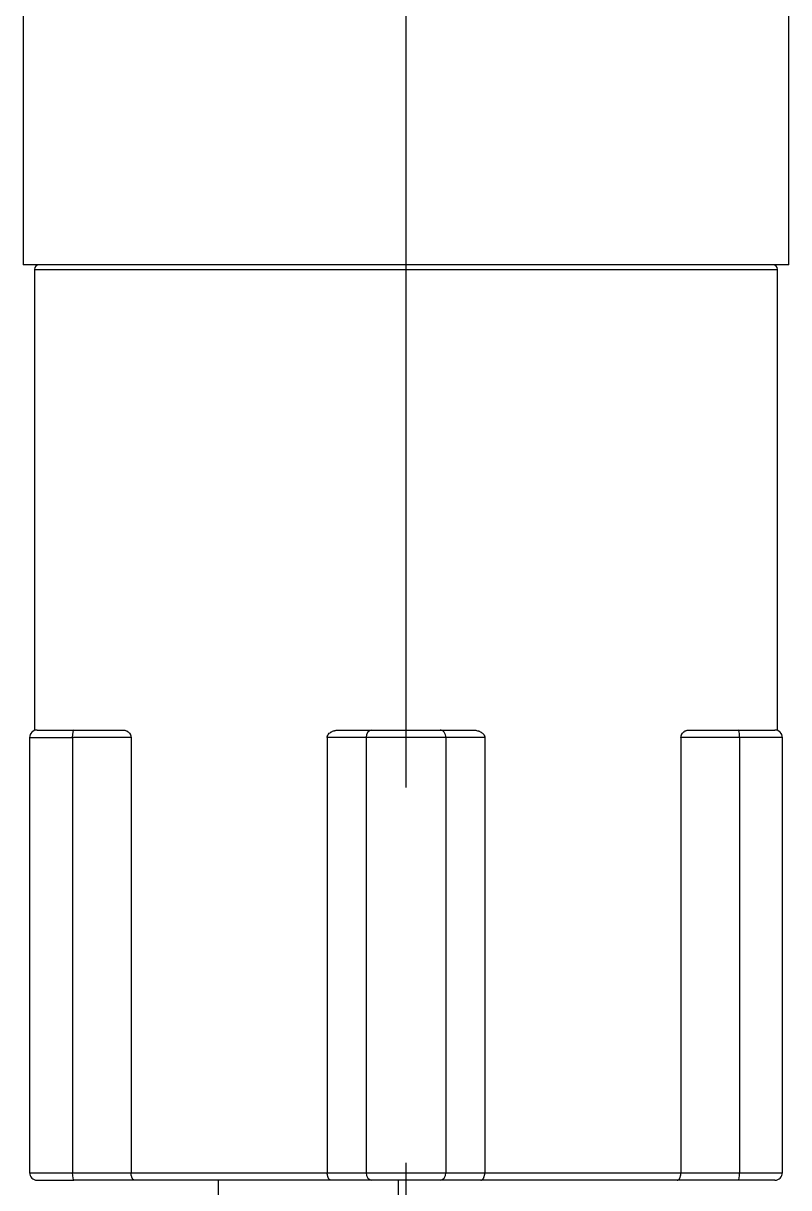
# Model space of a CAD drawing. Extents: x 0 to 995, y 0 to 729.
# Drawn here: x 230.6 to 281.6, y 174.9 to 252.5 of the extents above; entities that cross this region are included whole.
import ezdxf

# ---------------------------------------------------------------- set-up
doc = ezdxf.new("R2010")
doc.units = 0
doc.header["$LTSCALE"] = 10
doc.header["$MEASUREMENT"] = 0
doc.linetypes.add('CENTER', pattern=[2, 1.25, -0.25, 0.25, -0.25])
doc.layers.add('1', color=7, linetype='CONTINUOUS')

msp = doc.modelspace()

# ---------------------------------------------------------------- linework, layer by layer
at = {"layer": '1', "color": 1, "linetype": 'CENTER', "lineweight": -3, "ltscale": 10}
msp.add_line((256.097, 526.526), (256.097, 165.095), dxfattribs=at)
at = {"layer": '1', "color": 7, "linetype": 'Continuous', "lineweight": -3}
for p, q in [((230.597, 254.361), (230.597, 236.361)), ((281.597, 236.361), (281.597, 254.361)), ((281.597, 236.361), (230.597, 236.361)), ((231.347, 236.061), (231.347, 205.331)), ((231.347, 236.061), (280.847, 236.061)), ((280.847, 205.331), (280.847, 236.061)), ((231.518, 205.361), (233.958, 205.361)), ((233.958, 205.361), (237.239, 205.361)), ((251.645, 205.361), (253.825, 205.361)), ((253.825, 205.361), (258.37, 205.361)), ((258.37, 205.361), (260.55, 205.361)), ((274.955, 205.361), (278.236, 205.361)), ((278.236, 205.361), (280.676, 205.361)), ((231.018, 204.861), (231.018, 175.861)), ((231.018, 204.861), (233.865, 204.861)), ((233.865, 204.861), (233.865, 175.861)), ((237.776, 204.861), (233.865, 204.861)), ((237.776, 204.861), (237.776, 175.861)), ((250.847, 204.861), (250.847, 175.861)), ((253.446, 204.861), (250.847, 204.861)), ((253.446, 204.861), (253.446, 175.861)), ((258.749, 204.861), (253.446, 204.861)), ((261.347, 204.861), (258.749, 204.861)), ((258.749, 204.861), (258.749, 175.861)), ((261.347, 204.861), (261.347, 175.861)), ((278.329, 204.861), (274.419, 204.861)), ((274.419, 204.861), (274.419, 175.861)), ((281.176, 204.861), (278.329, 204.861)), ((278.329, 204.861), (278.329, 175.861)), ((281.176, 175.861), (281.176, 204.861)), ((231.018, 175.861), (233.865, 175.861)), ((233.865, 175.861), (237.776, 175.861)), ((237.776, 175.861), (250.847, 175.861)), ((250.847, 175.861), (253.446, 175.861)), ((253.446, 175.861), (258.749, 175.861)), ((258.749, 175.861), (261.347, 175.861)), ((261.347, 175.861), (274.419, 175.861)), ((274.419, 175.861), (278.329, 175.861)), ((278.329, 175.861), (281.176, 175.861)), ((231.518, 175.361), (233.958, 175.361)), ((238.034, 175.361), (233.958, 175.361)), ((251.116, 175.361), (238.034, 175.361)), ((243.597, 148.525), (243.597, 175.361)), ((253.825, 175.361), (251.116, 175.361)), ((258.37, 175.361), (253.825, 175.361)), ((255.597, 148.525), (255.597, 175.361)), ((261.078, 175.361), (258.37, 175.361)), ((274.16, 175.361), (261.078, 175.361)), ((278.236, 175.361), (274.16, 175.361)), ((280.676, 175.361), (278.236, 175.361))]:
    msp.add_line(p, q, dxfattribs=at)
for centre, radius, start, end in [((231.647, 236.061), 0.3, 90, 180), ((280.547, 236.061), 0.3, 0, 90), ((231.518, 204.861), 0.5, 90, 180), ((280.676, 204.861), 0.5, 0, 90), ((231.518, 175.861), 0.5, 180, 270), ((280.676, 175.861), 0.5, 270, 0)]:
    msp.add_arc(centre, radius, start, end, dxfattribs=at)
for centre, ratio, start_param, end_param in [((233.958, 204.861), 0.186604, 3.141593, 4.712389), ((253.825, 204.861), 0.757512, 3.141593, 4.712389), ((258.37, 204.861), 0.757512, 1.570796, 3.141593), ((278.236, 204.861), 0.186604, 1.570796, 3.141593), ((233.958, 175.861), 0.186604, 4.712389, 6.283185), ((253.825, 175.861), 0.757512, 4.712389, 6.283185), ((258.37, 175.861), 0.757512, 0, 1.570796), ((278.236, 175.861), 0.186604, 0, 1.570796)]:
    msp.add_ellipse(centre, major_axis=(0, -0.5), ratio=ratio, start_param=start_param, end_param=end_param, dxfattribs=at)
for points, knots in [([(237.239, 205.361), (237.267, 205.361), (237.296, 205.358), (237.352, 205.349), (237.379, 205.343), (237.435, 205.325), (237.462, 205.314), (237.503, 205.293), (237.517, 205.286), (237.543, 205.269), (237.557, 205.26), (237.595, 205.232), (237.62, 205.21), (237.668, 205.159), (237.69, 205.13), (237.714, 205.089), (237.719, 205.081), (237.728, 205.064), (237.732, 205.055), (237.744, 205.027), (237.751, 205.008), (237.763, 204.968), (237.768, 204.947), (237.774, 204.904), (237.776, 204.883), (237.776, 204.861)], [0, 0, 0, 0, 0.125, 0.125, 0.25, 0.25, 0.375, 0.375, 0.4375, 0.4375, 0.5, 0.5, 0.625, 0.625, 0.75, 0.75, 0.78125, 0.78125, 0.8125, 0.8125, 0.875, 0.875, 0.9375, 0.9375, 1, 1, 1, 1]), ([(250.847, 204.861), (250.847, 204.883), (250.85, 204.904), (250.856, 204.936), (250.859, 204.947), (250.866, 204.967), (250.87, 204.978), (250.882, 205.008), (250.893, 205.027), (250.91, 205.054), (250.917, 205.063), (250.93, 205.081), (250.937, 205.089), (250.972, 205.13), (251.004, 205.158), (251.056, 205.196), (251.074, 205.208), (251.111, 205.231), (251.13, 205.241), (251.187, 205.27), (251.226, 205.286), (251.287, 205.306), (251.307, 205.313), (251.348, 205.324), (251.369, 205.329), (251.432, 205.343), (251.474, 205.349), (251.559, 205.358), (251.602, 205.361), (251.645, 205.361)], [0, 0, 0, 0, 0.0625, 0.0625, 0.09375, 0.09375, 0.125, 0.125, 0.1875, 0.1875, 0.21875, 0.21875, 0.25, 0.25, 0.375, 0.375, 0.4375, 0.4375, 0.5, 0.5, 0.625, 0.625, 0.6875, 0.6875, 0.75, 0.75, 0.875, 0.875, 1, 1, 1, 1]), ([(260.55, 205.361), (260.593, 205.361), (260.635, 205.358), (260.72, 205.349), (260.762, 205.343), (260.844, 205.325), (260.886, 205.314), (260.946, 205.293), (260.967, 205.286), (261.006, 205.269), (261.026, 205.26), (261.083, 205.232), (261.12, 205.21), (261.19, 205.159), (261.222, 205.13), (261.257, 205.089), (261.264, 205.081), (261.277, 205.064), (261.284, 205.055), (261.301, 205.027), (261.312, 205.008), (261.329, 204.968), (261.336, 204.947), (261.345, 204.904), (261.347, 204.883), (261.347, 204.861)], [0, 0, 0, 0, 0.125, 0.125, 0.25, 0.25, 0.375, 0.375, 0.4375, 0.4375, 0.5, 0.5, 0.625, 0.625, 0.75, 0.75, 0.78125, 0.78125, 0.8125, 0.8125, 0.875, 0.875, 0.9375, 0.9375, 1, 1, 1, 1]), ([(274.419, 204.861), (274.419, 204.883), (274.42, 204.904), (274.425, 204.936), (274.427, 204.947), (274.431, 204.967), (274.434, 204.978), (274.443, 205.008), (274.45, 205.027), (274.462, 205.054), (274.466, 205.063), (274.475, 205.081), (274.48, 205.089), (274.504, 205.13), (274.526, 205.158), (274.562, 205.196), (274.574, 205.208), (274.599, 205.231), (274.612, 205.241), (274.65, 205.27), (274.677, 205.286), (274.717, 205.306), (274.731, 205.313), (274.759, 205.324), (274.773, 205.329), (274.815, 205.343), (274.843, 205.349), (274.899, 205.358), (274.927, 205.361), (274.955, 205.361)], [0, 0, 0, 0, 0.0625, 0.0625, 0.09375, 0.09375, 0.125, 0.125, 0.1875, 0.1875, 0.21875, 0.21875, 0.25, 0.25, 0.375, 0.375, 0.4375, 0.4375, 0.5, 0.5, 0.625, 0.625, 0.6875, 0.6875, 0.75, 0.75, 0.875, 0.875, 1, 1, 1, 1]), ([(238.034, 175.361), (238.03, 175.361), (238.026, 175.361), (238.018, 175.361), (238.014, 175.362), (238.001, 175.364), (237.993, 175.367), (237.977, 175.373), (237.969, 175.377), (237.953, 175.386), (237.945, 175.391), (237.922, 175.409), (237.907, 175.424), (237.886, 175.45), (237.879, 175.46), (237.866, 175.48), (237.854, 175.502), (237.842, 175.526), (237.831, 175.551), (237.826, 175.564), (237.811, 175.605), (237.803, 175.634), (237.795, 175.672), (237.793, 175.68), (237.79, 175.696), (237.789, 175.704), (237.785, 175.728), (237.783, 175.744), (237.778, 175.793), (237.776, 175.827), (237.776, 175.861)], [0, 0, 0, 0, 0.03125, 0.03125, 0.0625, 0.0625, 0.125, 0.125, 0.1875, 0.1875, 0.25, 0.25, 0.375, 0.375, 0.4375, 0.4375, 0.5, 0.5625, 0.5625, 0.625, 0.625, 0.75, 0.75, 0.78125, 0.78125, 0.8125, 0.8125, 0.875, 0.875, 1, 1, 1, 1]), ([(251.116, 175.361), (251.112, 175.361), (251.108, 175.361), (251.099, 175.361), (251.095, 175.362), (251.082, 175.364), (251.073, 175.367), (251.057, 175.373), (251.048, 175.377), (251.032, 175.386), (251.023, 175.391), (251, 175.409), (250.984, 175.424), (250.962, 175.45), (250.955, 175.46), (250.941, 175.48), (250.928, 175.502), (250.916, 175.526), (250.905, 175.551), (250.899, 175.564), (250.884, 175.605), (250.876, 175.634), (250.867, 175.672), (250.865, 175.68), (250.862, 175.696), (250.861, 175.704), (250.857, 175.728), (250.854, 175.744), (250.849, 175.793), (250.847, 175.827), (250.847, 175.861)], [0, 0, 0, 0, 0.03125, 0.03125, 0.0625, 0.0625, 0.125, 0.125, 0.1875, 0.1875, 0.25, 0.25, 0.375, 0.375, 0.4375, 0.4375, 0.5, 0.5625, 0.5625, 0.625, 0.625, 0.75, 0.75, 0.78125, 0.78125, 0.8125, 0.8125, 0.875, 0.875, 1, 1, 1, 1]), ([(261.078, 175.361), (261.083, 175.361), (261.087, 175.361), (261.095, 175.361), (261.1, 175.362), (261.113, 175.364), (261.121, 175.367), (261.138, 175.373), (261.146, 175.377), (261.163, 175.386), (261.171, 175.391), (261.195, 175.409), (261.21, 175.424), (261.232, 175.45), (261.239, 175.46), (261.253, 175.48), (261.266, 175.502), (261.278, 175.526), (261.289, 175.551), (261.295, 175.564), (261.31, 175.605), (261.319, 175.634), (261.327, 175.672), (261.329, 175.68), (261.332, 175.696), (261.334, 175.704), (261.338, 175.728), (261.34, 175.744), (261.345, 175.793), (261.347, 175.827), (261.347, 175.861)], [0, 0, 0, 0, 0.03125, 0.03125, 0.0625, 0.0625, 0.125, 0.125, 0.1875, 0.1875, 0.25, 0.25, 0.375, 0.375, 0.4375, 0.4375, 0.5, 0.5625, 0.5625, 0.625, 0.625, 0.75, 0.75, 0.78125, 0.78125, 0.8125, 0.8125, 0.875, 0.875, 1, 1, 1, 1]), ([(274.16, 175.361), (274.164, 175.361), (274.168, 175.361), (274.177, 175.361), (274.181, 175.362), (274.193, 175.364), (274.201, 175.367), (274.218, 175.373), (274.226, 175.377), (274.242, 175.386), (274.249, 175.391), (274.272, 175.409), (274.287, 175.424), (274.308, 175.45), (274.315, 175.46), (274.328, 175.48), (274.341, 175.502), (274.352, 175.526), (274.363, 175.551), (274.369, 175.564), (274.383, 175.605), (274.391, 175.634), (274.4, 175.672), (274.401, 175.68), (274.404, 175.696), (274.406, 175.704), (274.41, 175.728), (274.412, 175.744), (274.417, 175.793), (274.419, 175.827), (274.419, 175.861)], [0, 0, 0, 0, 0.03125, 0.03125, 0.0625, 0.0625, 0.125, 0.125, 0.1875, 0.1875, 0.25, 0.25, 0.375, 0.375, 0.4375, 0.4375, 0.5, 0.5625, 0.5625, 0.625, 0.625, 0.75, 0.75, 0.78125, 0.78125, 0.8125, 0.8125, 0.875, 0.875, 1, 1, 1, 1])]:
    msp.add_open_spline(points, degree=3, knots=knots, dxfattribs=at)

doc.saveas('drawing.dxf')
